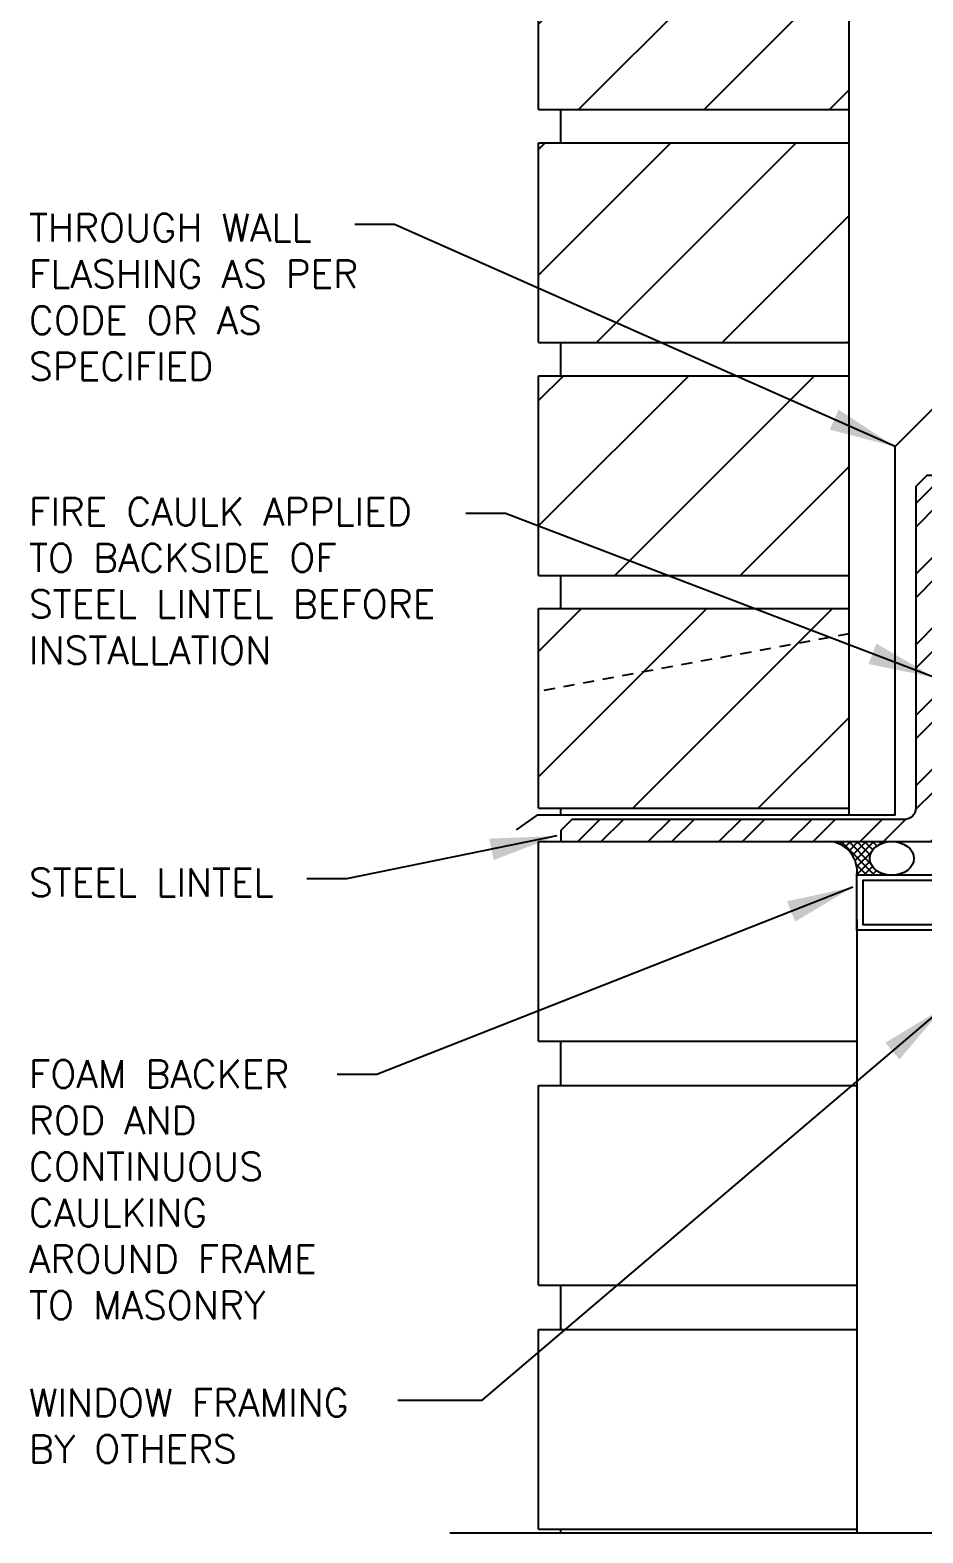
# Model space of a CAD drawing. Header units: inches. Extents: x 2814.4 to 2842.7, y 437 to 466.7.
# Drawn here: x 2814.37 to 2824.44, y 438.03 to 454.97 of the extents above; entities that cross this region are included whole.
import ezdxf

# ---------------------------------------------------------------- set-up
doc = ezdxf.new("R2010")
doc.units = ezdxf.units.IN
doc.header["$LTSCALE"] = 0.5
doc.header["$MEASUREMENT"] = 0
doc.linetypes.add('DASHED2', pattern=[0.375, 0.25, -0.125])
for name, color, linetype in [('HATCH', 12, 'CONTINUOUS'), ('LINE18', 9, 'CONTINUOUS'), ('line25', 2, 'CONTINUOUS'), ('LINE9', 9, 'CONTINUOUS'), ('TEXT', 4, 'CONTINUOUS')]:
    doc.layers.add(name, color=color, linetype=linetype)
doc.styles.add('DIM', font='romans.shx', dxfattribs={"width": 0.7})
doc.styles.get("Standard").update_dxf_attribs({"font": 'romans.shx'})
doc.dimstyles.new('ext_12', dxfattribs={"dimscale": 12, "dimtxt": 0.09375, "dimasz": 0.09375, "dimexe": 0.09375, "dimexo": 0.0625, "dimgap": 0.0625, "dimtad": 1, "dimdec": 1, "dimzin": 3, "dimdsep": 46, "dimlunit": 4, "dimtxsty": 'DIM', "dimcen": 0.09, "dimdle": 0.09375, "dimclrt": 4, "dimadec": 0, "dimazin": 0, "dimtfac": 1, "dimtdec": 1, "dimtmove": 2, "dimatfit": 3, "dimfxl": 1, "dimfrac": 2, "dimtolj": 1, "dimtzin": 0, "dimarcsym": 0})

msp = doc.modelspace()

# ---------------------------------------------------------------- hatches: boundary and pattern name
at = {"layer": 'HATCH'}
h = msp.add_hatch(dxfattribs=at)
h.set_pattern_fill('ANSI31', color=256, scale=8, style=0)
h.set_pattern_definition([(45, (0, -40.10278552733337), (-0.7071067811865475, 0.7071067811865476), [])])
h.paths.add_polyline_path([(2823.604568751792, 464.196168167853), (2820.104568751792, 464.196168167853), (2820.104568751791, 461.946168167853), (2823.604568751792, 461.9461681678528)])
h.paths.add_polyline_path([(2823.604568751791, 451.071168167853), (2820.104568751791, 451.071168167853), (2820.104568751791, 448.821168167853), (2823.604568751791, 448.821168167853)])
h.paths.add_polyline_path([(2823.604568751791, 448.1618026799391), (2820.104568751791, 447.5140112905473), (2820.104568751791, 446.196168167853), (2823.604568751791, 446.196168167853)])
h.paths.add_polyline_path([(2823.604568751791, 448.1618026799391), (2823.604568751791, 448.446168167853), (2820.104568751791, 448.446168167853), (2820.104568751791, 447.5140112905473)])
h.paths.add_polyline_path([(2823.604568751791, 453.696168167853), (2820.104568751791, 453.696168167853), (2820.104568751791, 451.446168167853), (2823.604568751791, 451.446168167853)])
h.paths.add_polyline_path([(2823.604568751791, 456.321168167853), (2820.104568751791, 456.321168167853), (2820.104568751791, 454.071168167853), (2823.604568751791, 454.071168167853)])
h.paths.add_polyline_path([(2823.604568751791, 458.946168167853), (2820.104568751791, 458.946168167853), (2820.104568751791, 456.696168167853), (2823.604568751791, 456.696168167853), (2823.604568751791, 456.8301586793233)])
h.paths.add_polyline_path([(2823.604568751792, 461.571168167853), (2820.104568751791, 461.571168167853), (2820.104568751791, 459.321168167853), (2823.604568751791, 459.321168167853)])
h.paths.add_polyline_path([(2823.604568751792, 465.6849734550115), (2820.104568751791, 465.6849734550117), (2820.104568751791, 464.571168167853), (2823.604568751792, 464.571168167853)])
h = msp.add_hatch(dxfattribs=at)
h.set_pattern_fill('ANSI32', color=256, scale=1.5, style=0)
h.set_pattern_definition([(45, (-33.23915544340844, 1.13686837721616e-13), (-0.397747564417433, 0.397747564417433), []), (45, (-32.97399040090841, 1.13686837721616e-13), (-0.397747564417433, 0.397747564417433), [])])
h.paths.add_polyline_path([(2824.604568751792, 446.7781405580424, -0.5205670500002574), (2824.604568751792, 447.0309953551285, -0.4158943495402675), (2824.604568751792, 447.2617221495495, -0.4764470338605163), (2824.604568751792, 447.4583727406951, -0.6376312980334232), (2824.604568751792, 447.6158904050725, -0.4497569207169174), (2824.604568751792, 447.8211681194812), (2824.604568751792, 449.9461681678531), (2824.479568751792, 449.9461681678531), (2824.354568751792, 449.8211681678531), (2824.354568751792, 446.196168167853, -0.4142135623730951), (2824.229568751792, 446.071168167853), (2820.479568751792, 446.071168167853), (2820.354568751792, 445.946168167853), (2820.354568751792, 445.821168167853), (2824.604568751792, 445.821168167853, -0.5205670500000046), (2824.604568751792, 446.0740229649392, -0.4158943495402679), (2824.604568751792, 446.3047497593602, -0.4764470338605167), (2824.604568751792, 446.5014003505057, -0.6376312980334169), (2824.604568751792, 446.6589180148832, -0.6582684157715423)])
h = msp.add_hatch(dxfattribs=at)
h.set_pattern_fill('ANSI37', color=256, scale=0.5, style=0)
h.set_pattern_definition([(45, (0, -40.10278552733348), (-0.04419417382415922, 0.04419417382415922), []), (135, (0, -40.10278552733348), (-0.04419417382415922, -0.04419417382415922), [])])
edge = h.paths.add_edge_path()
edge.add_ellipse((2824.084278227531, 445.6310428409236), major_axis=(0.2483941378489313, 0), ratio=0.7654179304545695, start_angle=-629.9999999999999, end_angle=-463.49674127024423, ccw=False)
edge.add_line((2824.084278227531, 445.8211681678529), (2823.404695940026, 445.8211681678529))
edge.add_arc((2823.353307221875, 445.4841518247729), 0.3409117420332368, -6.397055465227311, 81.330240971112, ccw=False)
edge.add_line((2823.69209632687, 445.4461681678527), (2824.026305504946, 445.4461681678526))

# ---------------------------------------------------------------- linework, layer by layer
at = {"layer": 'HATCH', "flags": 128}
msp.add_lwpolyline([(2823.692096326869, 444.9461681678511), (2823.692096326869, 438.0285811586372)], dxfattribs=at)
at = {"layer": 'LINE18'}
msp.add_line((2824.66334632687, 444.8213163135072), (2823.70709632687, 444.8213163135072), dxfattribs=at)
msp.add_lwpolyline([(2824.69209632687, 444.8211681678508), (2823.69209632687, 444.8211681678508), (2823.69209632687, 445.4461681678527), (2824.75709632687, 445.4461681678526)], dxfattribs=at)
msp.add_lwpolyline([(2824.69209632687, 444.8861681678508), (2824.69209632687, 445.3811681678525), (2823.75709632687, 445.3811681678525), (2823.75709632687, 444.8861681678508)], close=True, dxfattribs=at)
at = {"layer": 'line25'}
for p, q in [((2820.104568751791, 454.071168167853), (2820.104568751791, 456.321168167853)), ((2823.604568751791, 446.1220187263505), (2823.604568751791, 456.321168167853)), ((2820.104568751791, 454.071168167853), (2823.604568751791, 454.071168167853)), ((2820.354568751791, 453.696168167853), (2820.354568751791, 454.071168167853)), ((2820.104568751791, 453.696168167853), (2823.604568751791, 453.696168167853)), ((2820.104568751791, 451.446168167853), (2820.104568751791, 453.696168167853)), ((2820.104568751791, 451.446168167853), (2823.604568751791, 451.446168167853)), ((2820.354568751791, 451.071168167853), (2820.354568751791, 451.446168167853)), ((2820.104568751791, 451.071168167853), (2823.604568751791, 451.071168167853)), ((2820.104568751791, 448.821168167853), (2820.104568751791, 451.071168167853)), ((2820.104568751791, 448.821168167853), (2823.604568751791, 448.821168167853)), ((2820.354568751791, 448.446168167853), (2820.354568751791, 448.821168167853)), ((2820.104568751791, 446.196168167853), (2820.104568751791, 448.446168167853)), ((2820.104568751791, 448.446168167853), (2823.604568751791, 448.446168167853)), ((2820.104568751791, 446.196168167853), (2823.604568751791, 446.196168167853)), ((2820.354568751791, 446.1220187263506), (2820.354568751791, 446.196168167853))]:
    msp.add_line(p, q, dxfattribs=at)
at = {"layer": 'line25', "color": 12}
for p, q in [((2820.104568751791, 443.5711681678529), (2820.104568751791, 445.8211681678529)), ((2820.104568751791, 445.8211681678529), (2820.354568751792, 445.8211681678529)), ((2820.104568751791, 443.5711681678529), (2823.692098834654, 443.5711681678529)), ((2820.354568751791, 443.0711681678529), (2820.354568751791, 443.5711681678529)), ((2820.104568751791, 440.8211681678529), (2820.104568751791, 443.0711681678529)), ((2820.104568751791, 443.0711681678529), (2823.692098834654, 443.0711681678531)), ((2820.104568751791, 440.8211681678529), (2823.692098834654, 440.8211681678529)), ((2820.354568751791, 440.3211681678529), (2820.354568751791, 440.8211681678529)), ((2820.104568751791, 438.0711681678529), (2820.104568751791, 440.3211681678529)), ((2820.104568751791, 440.3211681678529), (2823.692098834654, 440.3211681678531)), ((2820.104568751791, 438.0711681678529), (2823.692098834654, 438.0711681678529)), ((2820.354568751791, 438.0285811586375), (2820.354568751791, 438.0711681678529))]:
    msp.add_line(p, q, dxfattribs=at)
msp.add_arc((2823.353307221875, 445.4841518247729), 0.3409117420332509, 353.6029445347712, 81.33024097095245, dxfattribs=at)
msp.add_ellipse((2824.084278227531, 445.6310428409236), major_axis=(0.2483941378489313, 0), ratio=0.7654179304545695, start_param=-10.99557428756428, end_param=-4.71238898038469, dxfattribs=at)
at = {"layer": 'LINE9', "linetype": 'DASHED2'}
msp.add_line((2823.604568751791, 448.1618026799392), (2820.104568751791, 447.5140112905473), dxfattribs=at)
at = {"layer": 'LINE9'}
msp.add_line((2819.104568751792, 438.0285811586375), (2827.229568751792, 438.028581158637), dxfattribs=at)
msp.add_lwpolyline([(2819.854607987666, 445.9544308042792), (2820.097578919159, 446.1220187263506), (2824.121595217908, 446.1220187263505), (2824.121595217908, 450.2720187263506), (2825.604568751792, 451.754992260235)], dxfattribs=at)
at = {"layer": 'LINE9', "color": 9}
msp.add_lwpolyline([(2824.604568751792, 449.9461681678531), (2824.479568751792, 449.9461681678531), (2824.354568751792, 449.8211681678531), (2824.354568751792, 446.196168167853, -0.414213562373094), (2824.229568751792, 446.071168167853), (2820.479568751792, 446.071168167853), (2820.354568751792, 445.946168167853), (2820.354568751792, 445.821168167853), (2824.604568751792, 445.821168167853)], format="xyb", close=True, dxfattribs=at)

# ---------------------------------------------------------------- texts
at = {"layer": 'TEXT', "char_height": 0.3125, "attachment_point": 4}
for s, insert, width in [('THROUGH WALL FLASHING AS PER CODE OR AS SPECIFIED', (2814.361106879242, 451.9575256235142), 4.16614452316162), ('FIRE CAULK APPLIED TO BACKSIDE OF STEEL LINTEL BEFORE INSTALLATION', (2814.361106879242, 448.7584940527449), 5.244176618386064), ('STEEL LINTEL', (2814.361106879242, 445.359667831763), 4.16614452316162), ('FOAM BACKER ROD AND CONTINUOUS CAULKING AROUND FRAME TO MASONRY', (2814.361106879242, 441.8981808962421), 4.16614452316162), ('WINDOW FRAMING BY OTHERS', (2814.361106879242, 439.235499126455), 4.16614452316162)]:
    msp.add_mtext(s, dxfattribs=dict(at, insert=insert, width=width))

# ---------------------------------------------------------------- leaders
at = {"layer": 'TEXT'}
for points in [[(2824.121595217908, 450.2720187263506), (2818.481581728553, 452.7752677669196), (2818.033300650644, 452.7752677669196)], [(2824.567519728644, 447.6693618119204), (2819.732861501914, 449.5180925331356), (2819.284580424006, 449.5180925331356)], [(2820.308719571033, 445.883668167853), (2817.940767969814, 445.3995764445501), (2817.492486891906, 445.3995764445501)], [(2823.64739646684, 445.3080697047897), (2818.281502674464, 443.1944687599626), (2817.833221596555, 443.1944687599626)], [(2824.66334632687, 443.9463163135073), (2819.461776439145, 439.5195814623672), (2818.517313235443, 439.5195814623672)]]:
    msp.add_leader(points, dimstyle='ext_12', override={"dimasz": 0.0625, "dimgap": 0.0625, "dimtad": 0}, dxfattribs=at)

doc.saveas('drawing.dxf')
